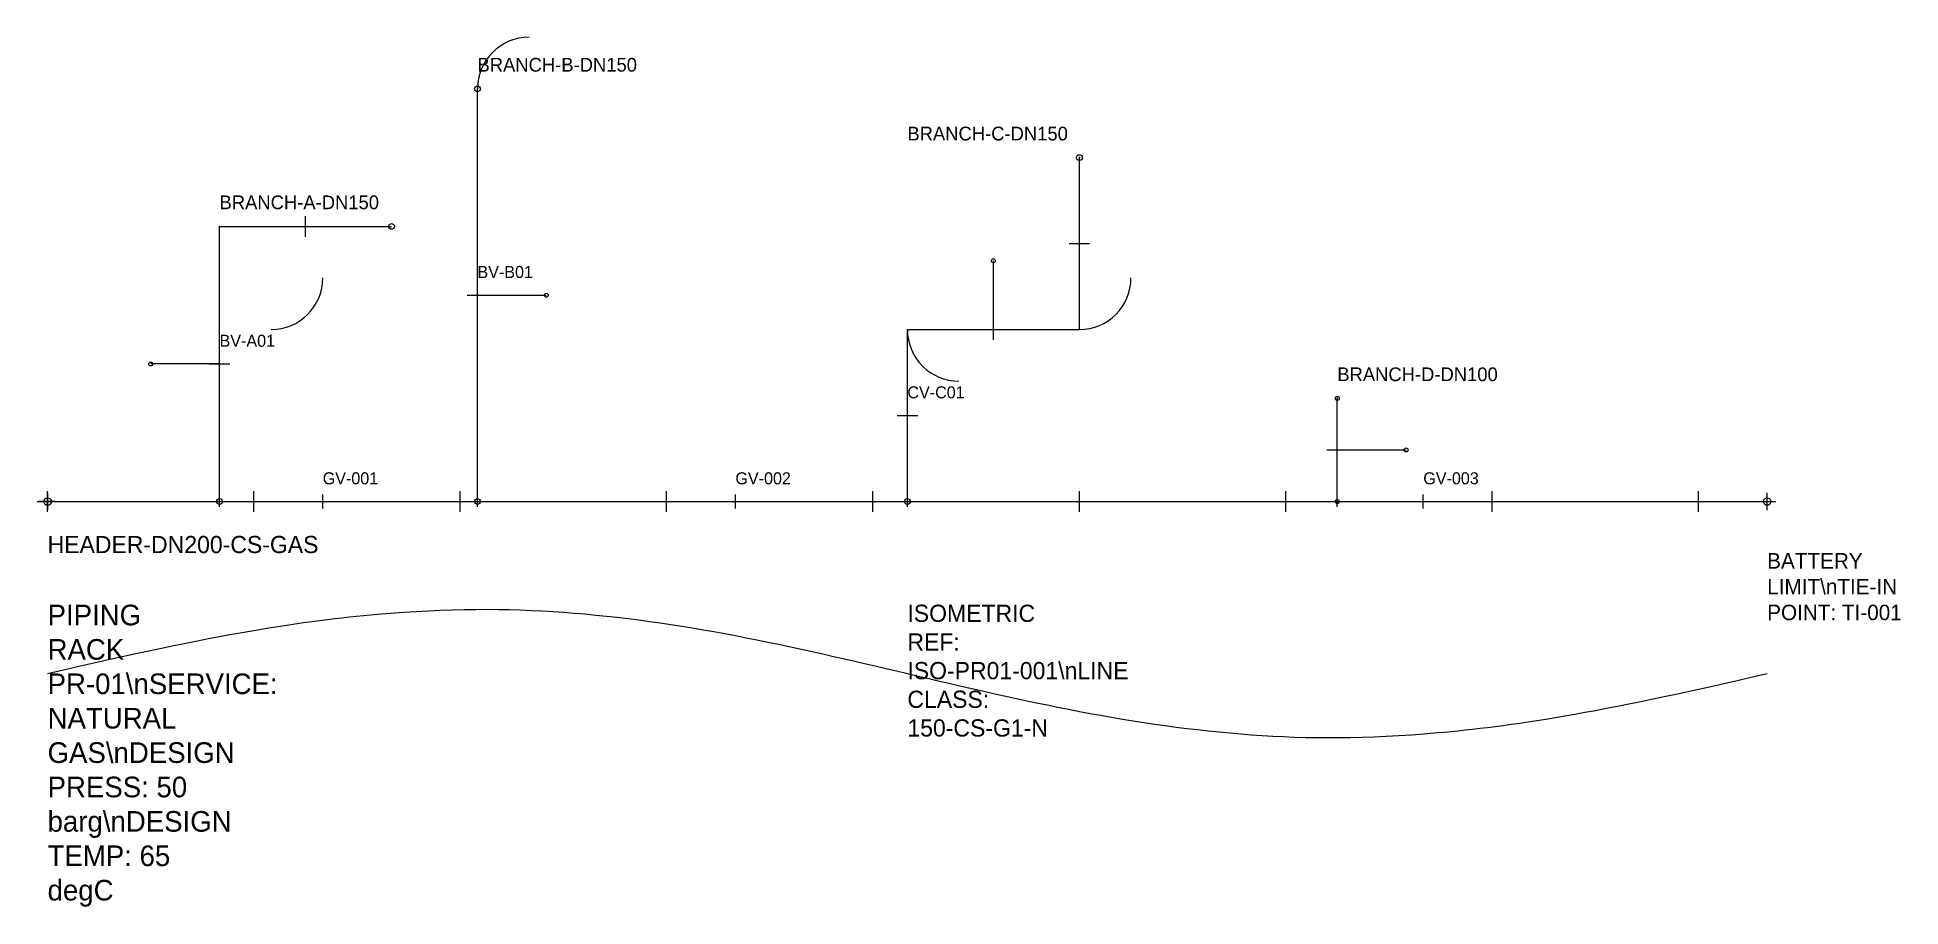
# Model space of a CAD drawing. Header units: millimetres. Extents: x -300 to 53883, y -11783 to 13500.
import ezdxf

# ---------------------------------------------------------------- set-up
doc = ezdxf.new("R2010")
doc.units = ezdxf.units.MM
for name, color, linetype in [('ANNOTATION', 7, 'Continuous'), ('FLANGE', 2, 'Continuous'), ('INSTRUMENT', 30, 'Continuous'), ('PIPE-DN100', 1, 'Continuous'), ('PIPE-DN150', 3, 'Continuous'), ('PIPE-DN200', 5, 'Continuous'), ('SUPPORT', 4, 'Continuous'), ('VALVE', 6, 'Continuous')]:
    doc.layers.add(name, color=color, linetype=linetype)

# ---------------------------------------------------------------- blocks, each defined once
blk = doc.blocks.new('PIPE_SUPPORT')
for p, q in [((-300, 0), (300, 0)), ((0, -300), (0, 300))]:
    blk.add_line(p, q)
blk = doc.blocks.new('GATE_VALVE')
for p, q in [((-200, 0), (200, 0)), ((0, -200), (0, 200))]:
    blk.add_line(p, q)
blk = doc.blocks.new('BALL_VALVE')
for p, q in [((-150, 0), (150, 0)), ((0, -150), (0, 150))]:
    blk.add_line(p, q)
blk = doc.blocks.new('TEE_FITTING')
for p, q in [((-150, 0), (150, 0)), ((0, -150), (0, 150))]:
    blk.add_line(p, q)
blk = doc.blocks.new('CHECK_VALVE')
for p, q in [((-150, 0), (150, 0)), ((0, -150), (0, 150))]:
    blk.add_line(p, q)
blk = doc.blocks.new('PUMP_NOZZLE')
for p, q in [((-250, 0), (250, 0)), ((0, -250), (0, 250))]:
    blk.add_line(p, q)

msp = doc.modelspace()

# ---------------------------------------------------------------- linework, layer by layer
at = {"layer": 'ANNOTATION'}
msp.add_open_spline([(0, -5000), (5000, -3824.43), (10000, -3097.887), (15000, -3097.887), (20000, -3824.43), (25000, -5000), (30000, -6175.57), (35000, -6902.113), (40000, -6902.113), (45000, -6175.57), (50000, -5000)], degree=3, dxfattribs=at)
for p in [(12500, 12000), (30000, 10000), (5000, 8000), (37500, 3000), (0, 0), (25000, 0), (25000, 0, 6000), (50000, 0)]:
    msp.add_point(p, dxfattribs=at)
at = {"layer": 'FLANGE'}
for centre, radius in [((12500, 12000), 84.15), ((30000, 10000), 84.15), ((10000, 8000), 84.15), ((27500, 7000), 57.15), ((14500, 6000), 57.15), ((3000, 4000), 57.15), ((37500, 3000), 57.15), ((39500, 1500), 57.15), ((0, 0), 109.55), ((5000, 0), 84.15), ((12500, 0), 84.15), ((25000, 0), 84.15), ((25000, 0, 6000), 84.15), ((37500, 0), 57.15), ((50000, 0), 109.55)]:
    msp.add_circle(centre, radius, dxfattribs=at)
at = {"layer": 'INSTRUMENT'}
for p, q in [((27500, 5000), (27500, 7000)), ((12500, 6000), (14500, 6000)), ((5000, 4000), (3000, 4000)), ((37500, 1500), (39500, 1500))]:
    msp.add_line(p, q, dxfattribs=at)
at = {"layer": 'PIPE-DN100'}
msp.add_line((37500, 0), (37500, 3000), dxfattribs=at)
at = {"layer": 'PIPE-DN150'}
for p, q in [((12500, 0), (12500, 12000)), ((25000, 0), (25000, 0, 6000))]:
    msp.add_line(p, q, dxfattribs=at)
for points in [[(25000, 0), (25000, 5000), (30000, 5000), (30000, 10000)], [(5000, 0), (5000, 8000), (10000, 8000)]]:
    msp.add_lwpolyline(points, dxfattribs=at)
for centre, start, end in [((14000, 12000), 90, 180), ((6500, 6500), 270, 360), ((30000, 6500), 270, 360), ((26500, 5000), 180, 270)]:
    msp.add_arc(centre, 1500, start, end, dxfattribs=at)
at = {"layer": 'PIPE-DN200'}
msp.add_line((0, 0), (50000, 0), dxfattribs=at)

# ---------------------------------------------------------------- block references
at = {"rotation": 180}
msp.add_blockref('PUMP_NOZZLE', (0, 0), dxfattribs=at)
for name, p in [('TEE_FITTING', (5000, 0)), ('TEE_FITTING', (12500, 0)), ('TEE_FITTING', (25000, 0)), ('TEE_FITTING', (37500, 0)), ('PUMP_NOZZLE', (50000, 0))]:
    msp.add_blockref(name, p)
at = {"layer": 'SUPPORT'}
for p in [(7500, 8000), (30000, 7500), (12500, 6000), (27500, 5000), (5000, 4000), (25000, 2500), (37500, 1500), (0, 0), (6000, 0), (12000, 0), (18000, 0), (24000, 0), (30000, 0), (36000, 0), (42000, 0), (48000, 0)]:
    msp.add_blockref('PIPE_SUPPORT', p, dxfattribs=at)
at = {"layer": 'VALVE'}
for name, p in [('BALL_VALVE', (12500, 6000)), ('BALL_VALVE', (5000, 4000)), ('CHECK_VALVE', (25000, 2500)), ('GATE_VALVE', (8000, 0)), ('GATE_VALVE', (20000, 0)), ('GATE_VALVE', (40000, 0))]:
    msp.add_blockref(name, p, dxfattribs=at)

# ---------------------------------------------------------------- texts
at = {"layer": 'ANNOTATION'}
for s, height, p in [('BRANCH-B-DN150', 400, (12500, 12500)), ('BRANCH-C-DN150', 400, (25000, 10500)), ('BRANCH-A-DN150', 400, (5000, 8500)), ('BV-B01', 350, (12500, 6500)), ('BV-A01', 350, (5000, 4500)), ('BRANCH-D-DN100', 400, (37500, 3500)), ('CV-C01', 350, (25000, 3000)), ('GV-001', 350, (8000, 500)), ('GV-002', 350, (20000, 500)), ('GV-003', 350, (40000, 500)), ('HEADER-DN200-CS-GAS', 500, (0, -1500))]:
    msp.add_text(s, height=height, dxfattribs=at).set_placement(p)
at = {"layer": 'ANNOTATION', "width": 5000, "attachment_point": 1}
for s, insert, char_height in [('BATTERY LIMIT\\nTIE-IN POINT: TI-001', (50000, -1500), 450), ('PIPING RACK PR-01\\nSERVICE: NATURAL GAS\\nDESIGN PRESS: 50 barg\\nDESIGN TEMP: 65 degC', (0, -3000), 600), ('ISOMETRIC REF: ISO-PR01-001\\nLINE CLASS: 150-CS-G1-N', (25000, -3000), 500)]:
    msp.add_mtext(s, dxfattribs=dict(at, insert=insert, char_height=char_height))

doc.saveas('drawing.dxf')
